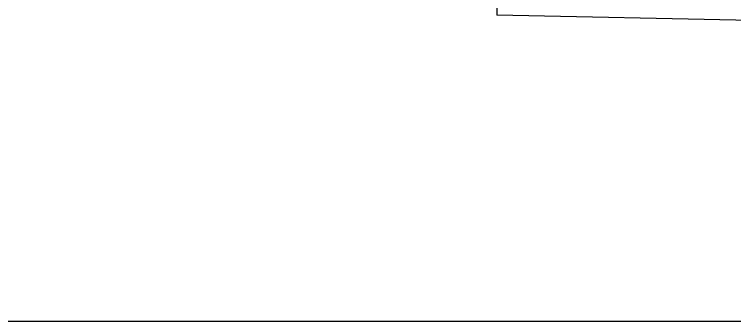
# Model space of a CAD drawing. Header units: inches. Extents: x 0 to 77285, y -118 to 40065.
# Drawn here: x 13380.7 to 13391.5, y 31673.47 to 31678.08 of the extents above; entities that cross this region are included whole.
import ezdxf

# ---------------------------------------------------------------- set-up
doc = ezdxf.new("R2010")
doc.units = ezdxf.units.IN
doc.header["$LTSCALE"] = 5
doc.header["$MEASUREMENT"] = 0
doc.layers.add('55', color=5, linetype='Continuous')

# ---------------------------------------------------------------- blocks, each defined once
blk = doc.blocks.new('A$C8682869c')
blk.add_line((-1170, -50.5), (-9230, -50.5))
blk = doc.blocks.new('A$Ce961e380')
for p in [(-224.504, -23.009), (-246.004, -25.861)]:
    blk.add_line(p, (-224.504, -25.398))
blk = doc.blocks.new('A$C638f0059')
for p in [(-47.004, -23.009), (-68.504, -25.861)]:
    blk.add_line(p, (-47.004, -25.398))
blk = doc.blocks.new('A$C5cd82ed8')
at = {"layer": '55'}
for name, p in [('A$Ce961e380', (189.5, 72.5)), ('A$C638f0059', (12, 72.5))]:
    blk.add_blockref(name, p, dxfattribs=at)
blk = doc.blocks.new('A$C3e1dc9d3')
blk.add_blockref('A$C5cd82ed8', (-189.5, 12.5, -2129.449))

msp = doc.modelspace()

# ---------------------------------------------------------------- block references
msp.add_blockref('A$C8682869c', (22064.6497809, 31723.96513729))
at = {"xscale": -1}
msp.add_blockref('A$C3e1dc9d3', (13163.43251348, 31618.46513729, 0), dxfattribs=at)

doc.saveas('drawing.dxf')
